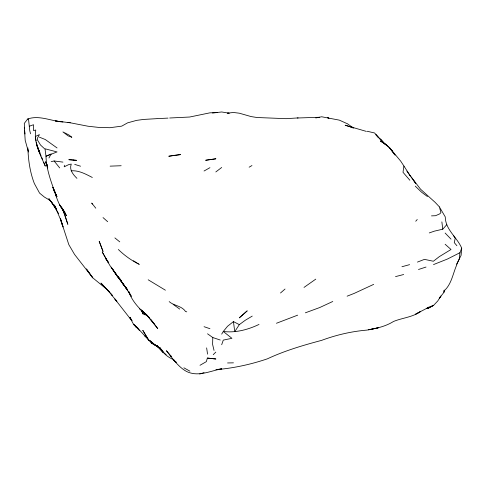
<?xml version="1.0" encoding="UTF-8"?>
<svg xmlns="http://www.w3.org/2000/svg" width="486" height="486" viewBox="0 0 486 486"><rect width="100%" height="100%" fill="white"/><g stroke="black" fill="none" stroke-linecap="round" stroke-linejoin="round"><path stroke-width="0.73" d="M207.528 333.791L212.789 337.545L212.607 344.44L214.034 350.406M30.557 133.79L29.798 130.868L28.504 119.027L27.647 119.021L24.3 123.389L24.543 128.96M431.477 215.881L435.571 215.711L439.733 213.864L440.936 212.613L439.374 206.866L445.261 216.908C445.425 229.781 457.065 237.174 461.7 248.152L461.111 255.284L456.615 264.348M64.401 165.21L64.231 166.807L68.812 164.566L71.266 164.08C69.024 169.742 73.167 174.632 76.934 178.344M461.7 248.152L459.963 252.702L459.252 259.081L456.895 263.965M420.062 311.824L415.737 314.078L426.854 308.276L427.571 308.598L433.591 305.372L437.74 300.98L440.93 296.029L439.253 298.246L443.937 292.359L444.222 290.294M443.937 292.359L444.283 290.124M207.352 358.073L215.808 358.984L207.352 358.073L206.356 361.627L200.007 365.29M221.689 344.726L223.274 340.109L231.919 338.311L223.287 331.482L227.57 326.246L233.45 321.598L239.331 324.63L245.211 320.304L252.24 316.094M456.895 264.597C452.855 273.478 451.701 284.182 443.985 291.005M48.946 157.986L51.17 153.916L45.988 156.273C46.377 170.337 51.899 183.811 56.552 196.903L54.827 191.94M221.689 334.137L223.287 331.482C235.649 333.032 247.915 329.702 259.014 324.435M239.331 324.63L234.732 331.665L233.45 321.598M415.73 221.245L417.243 219.502M429.278 232.922L434.387 231.148L442.764 229.192L446.743 224.702M213.239 354.683L215.808 352.101M426.854 308.276L427.492 307.644L433.591 305.372M280.495 292.997L285.039 289.042M215.814 171.953L221.689 167.47M315.772 279.14L304.011 287.414M249.136 167.184L251.961 165.556M420.026 311.878C412.104 317.285 402.22 317.905 393.526 321.465C385.459 326.537 376.073 328.536 366.784 330.115C351.305 331.428 336.203 334.969 321.653 340.358C303.197 345.273 284.687 350.716 267.434 358.814C250.837 364.445 233.468 368.23 215.948 369.67L221.689 368.85C209.97 370.964 198.197 377.251 186.411 371.407C177.876 366.608 172.427 358.206 166.431 350.728L171.248 356.438M204.053 171.011L209.934 167.67M433.372 305.475L427.571 308.598L427.492 307.644M459.963 252.702L447.43 259.044L433.506 264.584M332.77 301.478L319.739 307.535L305.366 312.82M373.691 284.365L354.118 293.435L347.113 296.181M417.431 262.094L424.46 259.36L433.372 261.249L439.253 256.681L451.014 249.5L445.133 244.258M276.431 323.269L297.669 315.159M29.245 126.245L33.528 124.726L33.528 130.594L35.764 130.005C33.564 142.72 40.417 154.87 45.289 166.139L43.722 162.294M418.482 269.493L426.022 267.051M199.691 374.026L204.053 372.616M27.647 119.021C39.184 114.842 51.273 121.154 62.931 121.998M401.952 266.735L409.613 264.645M395.525 276.607L403.672 274.517M51.17 161.638L54.116 160.969L62.931 162.117M315.772 117.97L321.653 116.768L339.295 120.127L347.666 123.881L352.812 127.703M212.461 113.013L221.689 111.974L229.034 113.189M227.57 113.141L233.45 112.479L239.331 113.202L251.092 116.573L256.973 117.509L286.126 118.675L298.131 117.91M217.327 112.612L209.934 112.831L189.68 117.023L169.681 118.001M156.796 118.657L143.692 119.428L136.663 120.364L127.611 122.843L121.731 126.135L109.97 127.709L98.208 127.356L88.033 126.232L70.312 122.794L55.355 120.947L60.865 121.713M157.203 118.639L168.028 118.104M319.466 117.266L297.225 118.007M110.115 166.145L121.166 165.732M71.175 170.817C78.781 170.197 85.779 174.128 92.328 177.481M227.57 362.957L233.45 362.842M227.685 113.129L229.094 113.281M367.222 131.256L374.572 132.976L381.528 140.825M67.949 122.423L70.312 122.794M169.171 301.618C174.122 305.967 181.649 305.633 185.579 311.556L186.782 311.824M45.289 148.862L57.05 151.93L45.988 156.273L45.058 149.22L40.532 145.041L37.489 140.011L37.592 137.848L39.409 134.634L35.278 136.517L36.171 140.958M366.347 131.402L345.175 125.224L352.119 127.472M74.692 164.377L80.573 166.212M212.789 337.545L220.243 340.03M352.222 127.502L351.05 127.101L353.772 128.116M204.053 326.695L209.934 328.694M39.409 137.174L45.289 139.525L57.05 147.944M118.347 249.488C124.525 255.533 131.7 260.66 139.482 264.445M158.971 347.715L151.128 342.764L136.803 327.096M174 359.804C168.113 357.477 162.919 353.34 159.979 347.666L160.884 348.808M328.864 118.274L327.534 117.594L328.846 118.323M157.397 346.439L151.128 342.764L155.514 345.236M183.884 367.811L189.874 371.14M165.41 290.209L148.194 279.784M58.606 213.536L51.17 201.605L56.662 209.557L50.246 200.542L44.451 197.097L39.579 193.118L34.342 183.501C29.998 172.287 28.267 159.937 27.872 147.932M155.945 345.437L154.056 344.295L149.433 340.176L159.037 348.207L163.393 352.484L157.008 345.467L162.889 352.222M166.176 354.731L164.049 352.818M133.492 260.769L138.589 264.056M179.735 309.102L173.144 304.376M112.29 295.269L107.199 289.869L109.362 291.934M427.492 196.581L421.611 192.225L415.275 186.162M171.291 356.256L170.136 355.381L171.139 356.499M176.412 362.471L173.666 360.132L175.956 361.961M112.29 295.336L111.1 294.413L116.828 301.284M114.884 237.903L119.769 241.876M145.253 313.622L149.639 317.966C140.995 310.372 132.368 302.389 128.553 291.12L131.311 296.32L124.902 286.442L118.037 276.826L121.038 281.084L117.764 276.984L111.185 267.203L115.85 273.995M139.373 308.725L146.535 314.691L157.737 328.591L151.128 319.745M111.573 294.504L100.96 283.071L107.363 289.778L92.771 277.834L86.447 269.019L92.771 277.834L74.534 254.415L68.812 244.616L60.458 218.949L62.931 226.992M147.726 338.456L144.895 336.008L145.253 336.342M142.896 311.508L141.857 310.603L148.88 317.528L147.981 316.374M143.935 312.419L146.535 314.691L154.19 323.846M103.032 217.588L107.667 221.707M137.994 328.238L133.492 324.223L129.884 317.516L131.913 320.584M387.05 145.824L384.475 143.37L380.453 141.116L386.334 144.725L389.766 148.23M352.666 127.782L351.05 126.251L352.49 127.757M390.744 149.232L395.13 155.18M445.133 233.043L451.014 239.142M139.373 330.377L133.492 324.223L136.39 327.339L135.576 326.112M116.822 301.083L114.86 299.03L131.749 320.62M439.301 206.769L435.158 202.37L420.59 189.23L409.856 175.276L403.975 166.103M392.214 150.733L389.262 147.392L384.426 143.394L380.283 138.996L385.404 144.804M59.693 167.925L54.116 160.969M382.901 141.906L375.921 134.725L378.357 137.562M409.856 180.245L403.009 172.293L403.915 166.024L400.707 161.152L389.262 147.392L394.559 154.518M456.895 245.722L454.264 242.617L455.218 238.316L453.395 235.333M95.785 208.196L91.726 203.057L92.328 204.065M161.789 349.956L163.144 351.676M117.205 275.611L109.97 265.635L102.242 251.997L108.092 262.197L105.808 258.71L108.718 262.841M118.11 276.765L120.826 280.222L118.11 276.728M121.731 282.22L127.575 289.99L121.385 281.686L127.611 290.063L120.978 281.048M114.489 272.087L116.3 274.408M61.406 207.68L65.039 212.37C59.268 206.556 56.911 198.798 54.553 191.211M119.526 278.514L121.792 281.449M124.902 286.442L127.611 290.063M53.77 205.292L48.879 198.683L50.246 200.542M409.856 175.276L410.342 175.962L406.922 171.145M413.817 180.743L415.737 183.441L411.138 176.983M118.037 276.826L124.823 286.485M62.931 209.63L59.65 204.904L66.467 215.632L61.613 207.558L63.873 212.339M135.138 325.511L136.39 327.339M112.813 269.542L117.764 276.984M131.876 320.541L129.884 317.516L131.864 320.614M143.425 311.842L145.253 315.025L143.546 312.018M56.71 209.466L54.329 204.97L61.333 221.3L62.931 226.494L60.458 218.949L61.333 221.3M61.212 206.738L62.931 210.061L67.84 224.332L65.039 215.371M141.007 309.631L143.291 314.302L141.608 310.748M45.812 162.36L47.5 166.479M45.289 161.425L47.47 166.589M41.14 156.091L37.355 146.875L36.462 142.434M41.717 157.47L42.592 159.536M64.109 212.904L64.82 214.678M47.5 166.54L46.219 163.199L47.264 165.933M47.282 165.896L46.298 163.247L47.774 168.016M53.496 188.313L54.232 191.448M206.635 347.891L207.552 354.148M441.871 221.889L442.764 229.192M24.604 130.351L25.047 134.002M28.224 149.925L28.461 152.015L25.193 140.32L24.324 127.241M247.125 310.931L239.331 317.826L247.125 310.931M378.302 327.771L368.692 329.769L378.302 327.771M215.808 158.807L205.742 160.246L215.808 158.807M173.824 155.399L168.77 156.249L180.531 154.597L173.824 155.399M73.362 160.034L68.812 159.687L76.551 160.344L73.362 160.034M71.77 137.216L68.155 135.886L62.931 131.925L68.812 134.914L71.77 137.216M148.898 340.486L142.848 330.401L148.898 340.486M56.947 196.672L52.81 187.377L56.947 196.672M39.828 152.719L37.355 146.875L39.828 152.719M102.534 250.029L99.193 241.311L103.056 251.529L102.534 250.029M39.409 151.845L36.486 144.002L39.409 151.845"/></g></svg>
